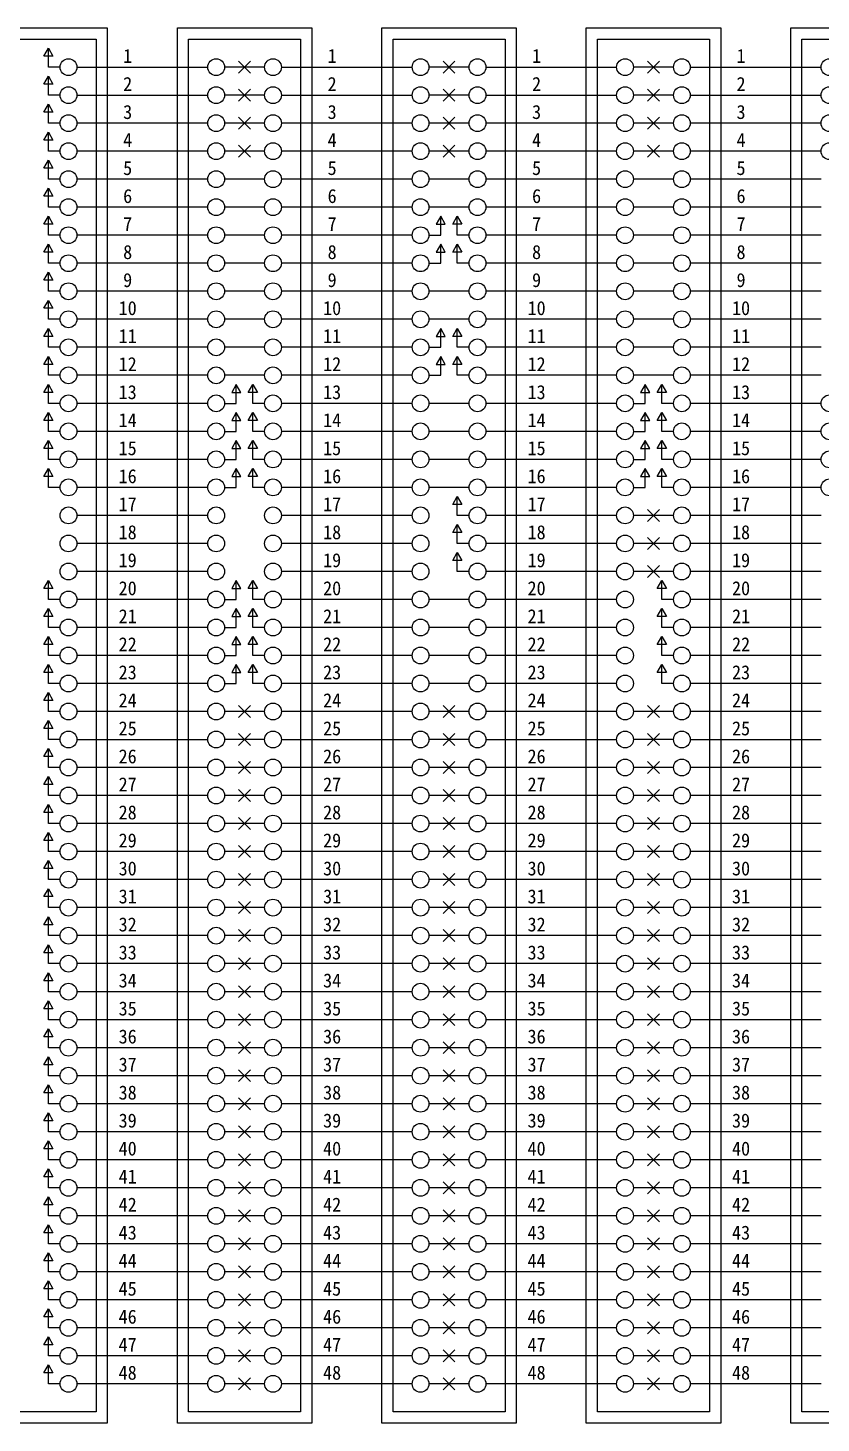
# Model space of a CAD drawing. Extents: x 10526 to 11696, y -1080 to -247.
# Drawn here: x 10733.4 to 10903.4, y -703.2 to -404.4 of the extents above; entities that cross this region are included whole.
import ezdxf
from ezdxf.enums import TextEntityAlignment as Align

# ---------------------------------------------------------------- set-up
doc = ezdxf.new("R2010")
doc.units = 0
doc.header["$LTSCALE"] = 10
doc.header["$MEASUREMENT"] = 0
for name, color, linetype in [('TN-CABL', 4, 'Continuous'), ('TN-TABL', 3, 'Continuous'), ('TN-TEXT', 3, 'Continuous')]:
    doc.layers.add(name, color=color, linetype=linetype)
doc.styles.get("Standard").update_dxf_attribs({"font": 'GulimChe.ttf'})

msp = doc.modelspace()

# ---------------------------------------------------------------- linework, layer by layer
at = {"layer": 'TN-CABL', "ltscale": 1.5}
for points in [[(10737.83, -408.79), (10738.82, -410.5), (10736.85, -410.5)], [(10737.83, -414.79), (10738.82, -416.5), (10736.85, -416.5)], [(10737.83, -420.79), (10738.82, -422.5), (10736.85, -422.5)], [(10737.83, -426.79), (10738.82, -428.5), (10736.85, -428.5)], [(10737.83, -432.79), (10738.82, -434.5), (10736.85, -434.5)], [(10737.83, -438.79), (10738.82, -440.5), (10736.85, -440.5)], [(10737.83, -444.79), (10738.82, -446.5), (10736.85, -446.5)], [(10821.88, -444.79), (10820.9, -446.5), (10822.87, -446.5)], [(10825.43, -444.79), (10826.42, -446.5), (10824.45, -446.5)], [(10737.83, -450.79), (10738.82, -452.5), (10736.85, -452.5)], [(10821.88, -450.79), (10820.9, -452.5), (10822.87, -452.5)], [(10825.43, -450.79), (10826.42, -452.5), (10824.45, -452.5)], [(10737.83, -456.79), (10738.82, -458.5), (10736.85, -458.5)], [(10737.83, -462.79), (10738.82, -464.5), (10736.85, -464.5)], [(10737.83, -468.79), (10738.82, -470.5), (10736.85, -470.5)], [(10821.88, -468.79), (10820.9, -470.5), (10822.87, -470.5)], [(10825.43, -468.79), (10826.42, -470.5), (10824.45, -470.5)], [(10737.83, -474.79), (10738.82, -476.5), (10736.85, -476.5)], [(10821.88, -474.79), (10820.9, -476.5), (10822.87, -476.5)], [(10825.43, -474.79), (10826.42, -476.5), (10824.45, -476.5)], [(10737.83, -480.79), (10738.82, -482.5), (10736.85, -482.5)], [(10778.08, -480.79), (10777.1, -482.5), (10779.07, -482.5)], [(10781.63, -480.79), (10782.62, -482.5), (10780.65, -482.5)], [(10865.68, -480.79), (10864.7, -482.5), (10866.67, -482.5)], [(10869.23, -480.79), (10870.22, -482.5), (10868.25, -482.5)], [(10737.83, -486.79), (10738.82, -488.5), (10736.85, -488.5)], [(10778.08, -486.79), (10777.1, -488.5), (10779.07, -488.5)], [(10781.63, -486.79), (10782.62, -488.5), (10780.65, -488.5)], [(10865.68, -486.79), (10864.7, -488.5), (10866.67, -488.5)], [(10869.23, -486.79), (10870.22, -488.5), (10868.25, -488.5)], [(10737.83, -492.79), (10738.82, -494.5), (10736.85, -494.5)], [(10778.08, -492.79), (10777.1, -494.5), (10779.07, -494.5)], [(10781.63, -492.79), (10782.62, -494.5), (10780.65, -494.5)], [(10865.68, -492.79), (10864.7, -494.5), (10866.67, -494.5)], [(10869.23, -492.79), (10870.22, -494.5), (10868.25, -494.5)], [(10737.83, -498.79), (10738.82, -500.5), (10736.85, -500.5)], [(10778.08, -498.79), (10777.1, -500.5), (10779.07, -500.5)], [(10781.63, -498.79), (10782.62, -500.5), (10780.65, -500.5)], [(10865.68, -498.79), (10864.7, -500.5), (10866.67, -500.5)], [(10869.23, -498.79), (10870.22, -500.5), (10868.25, -500.5)], [(10825.43, -504.79), (10826.42, -506.5), (10824.45, -506.5)], [(10825.43, -510.79), (10826.42, -512.5), (10824.45, -512.5)], [(10825.43, -516.79), (10826.42, -518.5), (10824.45, -518.5)], [(10737.83, -522.79), (10738.82, -524.5), (10736.85, -524.5)], [(10778.08, -522.79), (10777.1, -524.5), (10779.07, -524.5)], [(10781.63, -522.79), (10782.62, -524.5), (10780.65, -524.5)], [(10869.23, -522.79), (10870.22, -524.5), (10868.25, -524.5)], [(10737.83, -528.79), (10738.82, -530.5), (10736.85, -530.5)], [(10778.08, -528.79), (10777.1, -530.5), (10779.07, -530.5)], [(10781.63, -528.79), (10782.62, -530.5), (10780.65, -530.5)], [(10869.23, -528.79), (10870.22, -530.5), (10868.25, -530.5)], [(10737.83, -534.79), (10738.82, -536.5), (10736.85, -536.5)], [(10778.08, -534.79), (10777.1, -536.5), (10779.07, -536.5)], [(10781.63, -534.79), (10782.62, -536.5), (10780.65, -536.5)], [(10869.23, -534.79), (10870.22, -536.5), (10868.25, -536.5)], [(10737.83, -540.79), (10738.82, -542.5), (10736.85, -542.5)], [(10778.08, -540.79), (10777.1, -542.5), (10779.07, -542.5)], [(10781.63, -540.79), (10782.62, -542.5), (10780.65, -542.5)], [(10869.23, -540.79), (10870.22, -542.5), (10868.25, -542.5)], [(10737.83, -546.79), (10738.82, -548.5), (10736.85, -548.5)], [(10737.83, -552.79), (10738.82, -554.5), (10736.85, -554.5)], [(10737.83, -558.79), (10738.82, -560.5), (10736.85, -560.5)], [(10737.83, -564.79), (10738.82, -566.5), (10736.85, -566.5)], [(10737.83, -570.79), (10738.82, -572.5), (10736.85, -572.5)], [(10737.83, -576.79), (10738.82, -578.5), (10736.85, -578.5)], [(10737.83, -582.79), (10738.82, -584.5), (10736.85, -584.5)], [(10737.83, -588.79), (10738.82, -590.5), (10736.85, -590.5)], [(10737.83, -594.79), (10738.82, -596.5), (10736.85, -596.5)], [(10737.83, -600.79), (10738.82, -602.5), (10736.85, -602.5)], [(10737.83, -606.79), (10738.82, -608.5), (10736.85, -608.5)], [(10737.83, -612.79), (10738.82, -614.5), (10736.85, -614.5)], [(10737.83, -618.79), (10738.82, -620.5), (10736.85, -620.5)], [(10737.83, -624.79), (10738.82, -626.5), (10736.85, -626.5)], [(10737.83, -630.79), (10738.82, -632.5), (10736.85, -632.5)], [(10737.83, -636.79), (10738.82, -638.5), (10736.85, -638.5)], [(10737.83, -642.79), (10738.82, -644.5), (10736.85, -644.5)], [(10737.83, -648.79), (10738.82, -650.5), (10736.85, -650.5)], [(10737.83, -654.79), (10738.82, -656.5), (10736.85, -656.5)], [(10737.83, -660.79), (10738.82, -662.5), (10736.85, -662.5)], [(10737.83, -666.79), (10738.82, -668.5), (10736.85, -668.5)], [(10737.83, -672.79), (10738.82, -674.5), (10736.85, -674.5)], [(10737.83, -678.79), (10738.82, -680.5), (10736.85, -680.5)], [(10737.83, -684.79), (10738.82, -686.5), (10736.85, -686.5)], [(10737.83, -690.79), (10738.82, -692.5), (10736.85, -692.5)]]:
    msp.add_lwpolyline(points, close=True, dxfattribs=at)
for points in [[(10740.35, -412.85), (10737.83, -412.85), (10737.83, -408.79)], [(10778.59, -411.57), (10781.13, -414.12)], [(10781.13, -411.57), (10778.59, -414.12)], [(10822.39, -411.57), (10824.93, -414.12)], [(10824.93, -411.57), (10822.39, -414.12)], [(10866.19, -411.57), (10868.73, -414.12)], [(10868.73, -411.57), (10866.19, -414.12)], [(10740.35, -418.85), (10737.83, -418.85), (10737.83, -414.79)], [(10778.59, -417.57), (10781.13, -420.12)], [(10781.13, -417.57), (10778.59, -420.12)], [(10822.39, -417.57), (10824.93, -420.12)], [(10824.93, -417.57), (10822.39, -420.12)], [(10866.19, -417.57), (10868.73, -420.12)], [(10868.73, -417.57), (10866.19, -420.12)], [(10740.35, -424.85), (10737.83, -424.85), (10737.83, -420.79)], [(10778.59, -423.57), (10781.13, -426.12)], [(10781.13, -423.57), (10778.59, -426.12)], [(10822.39, -423.57), (10824.93, -426.12)], [(10824.93, -423.57), (10822.39, -426.12)], [(10866.19, -423.57), (10868.73, -426.12)], [(10868.73, -423.57), (10866.19, -426.12)], [(10740.35, -430.85), (10737.83, -430.85), (10737.83, -426.79)], [(10778.59, -429.57), (10781.13, -432.12)], [(10781.13, -429.57), (10778.59, -432.12)], [(10822.39, -429.57), (10824.93, -432.12)], [(10824.93, -429.57), (10822.39, -432.12)], [(10866.19, -429.57), (10868.73, -432.12)], [(10868.73, -429.57), (10866.19, -432.12)], [(10740.35, -436.85), (10737.83, -436.85), (10737.83, -432.79)], [(10740.35, -442.85), (10737.83, -442.85), (10737.83, -438.79)], [(10740.35, -448.85), (10737.83, -448.85), (10737.83, -444.79)], [(10819.36, -448.85), (10821.88, -448.85), (10821.88, -444.79)], [(10827.95, -448.85), (10825.43, -448.85), (10825.43, -444.79)], [(10740.35, -454.85), (10737.83, -454.85), (10737.83, -450.79)], [(10819.36, -454.85), (10821.88, -454.85), (10821.88, -450.79)], [(10827.95, -454.85), (10825.43, -454.85), (10825.43, -450.79)], [(10740.35, -460.85), (10737.83, -460.85), (10737.83, -456.79)], [(10740.35, -466.85), (10737.83, -466.85), (10737.83, -462.79)], [(10740.35, -472.85), (10737.83, -472.85), (10737.83, -468.79)], [(10819.36, -472.85), (10821.88, -472.85), (10821.88, -468.79)], [(10827.95, -472.85), (10825.43, -472.85), (10825.43, -468.79)], [(10740.35, -478.85), (10737.83, -478.85), (10737.83, -474.79)], [(10819.36, -478.85), (10821.88, -478.85), (10821.88, -474.79)], [(10827.95, -478.85), (10825.43, -478.85), (10825.43, -474.79)], [(10740.35, -484.85), (10737.83, -484.85), (10737.83, -480.79)], [(10775.56, -484.85), (10778.08, -484.85), (10778.08, -480.79)], [(10784.15, -484.85), (10781.63, -484.85), (10781.63, -480.79)], [(10863.16, -484.85), (10865.68, -484.85), (10865.68, -480.79)], [(10871.75, -484.85), (10869.23, -484.85), (10869.23, -480.79)], [(10740.35, -490.85), (10737.83, -490.85), (10737.83, -486.79)], [(10775.56, -490.85), (10778.08, -490.85), (10778.08, -486.79)], [(10784.15, -490.85), (10781.63, -490.85), (10781.63, -486.79)], [(10863.16, -490.85), (10865.68, -490.85), (10865.68, -486.79)], [(10871.75, -490.85), (10869.23, -490.85), (10869.23, -486.79)], [(10740.35, -496.85), (10737.83, -496.85), (10737.83, -492.79)], [(10775.56, -496.85), (10778.08, -496.85), (10778.08, -492.79)], [(10784.15, -496.85), (10781.63, -496.85), (10781.63, -492.79)], [(10863.16, -496.85), (10865.68, -496.85), (10865.68, -492.79)], [(10871.75, -496.85), (10869.23, -496.85), (10869.23, -492.79)], [(10740.35, -502.85), (10737.83, -502.85), (10737.83, -498.79)], [(10775.56, -502.85), (10778.08, -502.85), (10778.08, -498.79)], [(10784.15, -502.85), (10781.63, -502.85), (10781.63, -498.79)], [(10863.16, -502.85), (10865.68, -502.85), (10865.68, -498.79)], [(10871.75, -502.85), (10869.23, -502.85), (10869.23, -498.79)], [(10827.95, -508.85), (10825.43, -508.85), (10825.43, -504.79)], [(10866.19, -507.57), (10868.73, -510.12)], [(10868.73, -507.57), (10866.19, -510.12)], [(10827.95, -514.85), (10825.43, -514.85), (10825.43, -510.79)], [(10866.19, -513.57), (10868.73, -516.12)], [(10868.73, -513.57), (10866.19, -516.12)], [(10827.95, -520.85), (10825.43, -520.85), (10825.43, -516.79)], [(10866.19, -519.57), (10868.73, -522.12)], [(10868.73, -519.57), (10866.19, -522.12)], [(10740.35, -526.85), (10737.83, -526.85), (10737.83, -522.79)], [(10775.56, -526.85), (10778.08, -526.85), (10778.08, -522.79)], [(10784.15, -526.85), (10781.63, -526.85), (10781.63, -522.79)], [(10871.75, -526.85), (10869.23, -526.85), (10869.23, -522.79)], [(10740.35, -532.85), (10737.83, -532.85), (10737.83, -528.79)], [(10775.56, -532.85), (10778.08, -532.85), (10778.08, -528.79)], [(10784.15, -532.85), (10781.63, -532.85), (10781.63, -528.79)], [(10871.75, -532.85), (10869.23, -532.85), (10869.23, -528.79)], [(10740.35, -538.85), (10737.83, -538.85), (10737.83, -534.79)], [(10775.56, -538.85), (10778.08, -538.85), (10778.08, -534.79)], [(10784.15, -538.85), (10781.63, -538.85), (10781.63, -534.79)], [(10871.75, -538.85), (10869.23, -538.85), (10869.23, -534.79)], [(10740.35, -544.85), (10737.83, -544.85), (10737.83, -540.79)], [(10775.56, -544.85), (10778.08, -544.85), (10778.08, -540.79)], [(10784.15, -544.85), (10781.63, -544.85), (10781.63, -540.79)], [(10871.75, -544.85), (10869.23, -544.85), (10869.23, -540.79)], [(10740.35, -550.85), (10737.83, -550.85), (10737.83, -546.79)], [(10778.59, -549.57), (10781.13, -552.12)], [(10781.13, -549.57), (10778.59, -552.12)], [(10822.39, -549.57), (10824.93, -552.12)], [(10824.93, -549.57), (10822.39, -552.12)], [(10866.19, -549.57), (10868.73, -552.12)], [(10868.73, -549.57), (10866.19, -552.12)], [(10740.35, -556.85), (10737.83, -556.85), (10737.83, -552.79)], [(10778.59, -555.57), (10781.13, -558.12)], [(10781.13, -555.57), (10778.59, -558.12)], [(10822.39, -555.57), (10824.93, -558.12)], [(10824.93, -555.57), (10822.39, -558.12)], [(10866.19, -555.57), (10868.73, -558.12)], [(10868.73, -555.57), (10866.19, -558.12)], [(10740.35, -562.85), (10737.83, -562.85), (10737.83, -558.79)], [(10778.59, -561.57), (10781.13, -564.12)], [(10781.13, -561.57), (10778.59, -564.12)], [(10822.39, -561.57), (10824.93, -564.12)], [(10824.93, -561.57), (10822.39, -564.12)], [(10866.19, -561.57), (10868.73, -564.12)], [(10868.73, -561.57), (10866.19, -564.12)], [(10740.35, -568.85), (10737.83, -568.85), (10737.83, -564.79)], [(10778.59, -567.57), (10781.13, -570.12)], [(10781.13, -567.57), (10778.59, -570.12)], [(10822.39, -567.57), (10824.93, -570.12)], [(10824.93, -567.57), (10822.39, -570.12)], [(10866.19, -567.57), (10868.73, -570.12)], [(10868.73, -567.57), (10866.19, -570.12)], [(10740.35, -574.85), (10737.83, -574.85), (10737.83, -570.79)], [(10778.59, -573.57), (10781.13, -576.12)], [(10781.13, -573.57), (10778.59, -576.12)], [(10822.39, -573.57), (10824.93, -576.12)], [(10824.93, -573.57), (10822.39, -576.12)], [(10866.19, -573.57), (10868.73, -576.12)], [(10868.73, -573.57), (10866.19, -576.12)], [(10740.35, -580.85), (10737.83, -580.85), (10737.83, -576.79)], [(10778.59, -579.57), (10781.13, -582.12)], [(10781.13, -579.57), (10778.59, -582.12)], [(10822.39, -579.57), (10824.93, -582.12)], [(10824.93, -579.57), (10822.39, -582.12)], [(10866.19, -579.57), (10868.73, -582.12)], [(10868.73, -579.57), (10866.19, -582.12)], [(10740.35, -586.85), (10737.83, -586.85), (10737.83, -582.79)], [(10778.59, -585.57), (10781.13, -588.12)], [(10781.13, -585.57), (10778.59, -588.12)], [(10822.39, -585.57), (10824.93, -588.12)], [(10824.93, -585.57), (10822.39, -588.12)], [(10866.19, -585.57), (10868.73, -588.12)], [(10868.73, -585.57), (10866.19, -588.12)], [(10740.35, -592.85), (10737.83, -592.85), (10737.83, -588.79)], [(10778.59, -591.57), (10781.13, -594.12)], [(10781.13, -591.57), (10778.59, -594.12)], [(10822.39, -591.57), (10824.93, -594.12)], [(10824.93, -591.57), (10822.39, -594.12)], [(10866.19, -591.57), (10868.73, -594.12)], [(10868.73, -591.57), (10866.19, -594.12)], [(10740.35, -598.85), (10737.83, -598.85), (10737.83, -594.79)], [(10778.59, -597.57), (10781.13, -600.12)], [(10781.13, -597.57), (10778.59, -600.12)], [(10822.39, -597.57), (10824.93, -600.12)], [(10824.93, -597.57), (10822.39, -600.12)], [(10866.19, -597.57), (10868.73, -600.12)], [(10868.73, -597.57), (10866.19, -600.12)], [(10740.35, -604.85), (10737.83, -604.85), (10737.83, -600.79)], [(10778.59, -603.57), (10781.13, -606.12)], [(10781.13, -603.57), (10778.59, -606.12)], [(10822.39, -603.57), (10824.93, -606.12)], [(10824.93, -603.57), (10822.39, -606.12)], [(10866.19, -603.57), (10868.73, -606.12)], [(10868.73, -603.57), (10866.19, -606.12)], [(10740.35, -610.85), (10737.83, -610.85), (10737.83, -606.79)], [(10778.59, -609.57), (10781.13, -612.12)], [(10781.13, -609.57), (10778.59, -612.12)], [(10822.39, -609.57), (10824.93, -612.12)], [(10824.93, -609.57), (10822.39, -612.12)], [(10866.19, -609.57), (10868.73, -612.12)], [(10868.73, -609.57), (10866.19, -612.12)], [(10740.35, -616.85), (10737.83, -616.85), (10737.83, -612.79)], [(10778.59, -615.57), (10781.13, -618.12)], [(10781.13, -615.57), (10778.59, -618.12)], [(10822.39, -615.57), (10824.93, -618.12)], [(10824.93, -615.57), (10822.39, -618.12)], [(10866.19, -615.57), (10868.73, -618.12)], [(10868.73, -615.57), (10866.19, -618.12)], [(10740.35, -622.85), (10737.83, -622.85), (10737.83, -618.79)], [(10778.59, -621.57), (10781.13, -624.12)], [(10781.13, -621.57), (10778.59, -624.12)], [(10822.39, -621.57), (10824.93, -624.12)], [(10824.93, -621.57), (10822.39, -624.12)], [(10866.19, -621.57), (10868.73, -624.12)], [(10868.73, -621.57), (10866.19, -624.12)], [(10740.35, -628.85), (10737.83, -628.85), (10737.83, -624.79)], [(10778.59, -627.57), (10781.13, -630.12)], [(10781.13, -627.57), (10778.59, -630.12)], [(10822.39, -627.57), (10824.93, -630.12)], [(10824.93, -627.57), (10822.39, -630.12)], [(10866.19, -627.57), (10868.73, -630.12)], [(10868.73, -627.57), (10866.19, -630.12)], [(10740.35, -634.85), (10737.83, -634.85), (10737.83, -630.79)], [(10778.59, -633.57), (10781.13, -636.12)], [(10781.13, -633.57), (10778.59, -636.12)], [(10822.39, -633.57), (10824.93, -636.12)], [(10824.93, -633.57), (10822.39, -636.12)], [(10866.19, -633.57), (10868.73, -636.12)], [(10868.73, -633.57), (10866.19, -636.12)], [(10740.35, -640.85), (10737.83, -640.85), (10737.83, -636.79)], [(10778.59, -639.57), (10781.13, -642.12)], [(10781.13, -639.57), (10778.59, -642.12)], [(10822.39, -639.57), (10824.93, -642.12)], [(10824.93, -639.57), (10822.39, -642.12)], [(10866.19, -639.57), (10868.73, -642.12)], [(10868.73, -639.57), (10866.19, -642.12)], [(10740.35, -646.85), (10737.83, -646.85), (10737.83, -642.79)], [(10778.59, -645.57), (10781.13, -648.12)], [(10781.13, -645.57), (10778.59, -648.12)], [(10822.39, -645.57), (10824.93, -648.12)], [(10824.93, -645.57), (10822.39, -648.12)], [(10866.19, -645.57), (10868.73, -648.12)], [(10868.73, -645.57), (10866.19, -648.12)], [(10740.35, -652.85), (10737.83, -652.85), (10737.83, -648.79)], [(10778.59, -651.57), (10781.13, -654.12)], [(10781.13, -651.57), (10778.59, -654.12)], [(10822.39, -651.57), (10824.93, -654.12)], [(10824.93, -651.57), (10822.39, -654.12)], [(10866.19, -651.57), (10868.73, -654.12)], [(10868.73, -651.57), (10866.19, -654.12)], [(10740.35, -658.85), (10737.83, -658.85), (10737.83, -654.79)], [(10778.59, -657.57), (10781.13, -660.12)], [(10781.13, -657.57), (10778.59, -660.12)], [(10822.39, -657.57), (10824.93, -660.12)], [(10824.93, -657.57), (10822.39, -660.12)], [(10866.19, -657.57), (10868.73, -660.12)], [(10868.73, -657.57), (10866.19, -660.12)], [(10740.35, -664.85), (10737.83, -664.85), (10737.83, -660.79)], [(10778.59, -663.57), (10781.13, -666.12)], [(10781.13, -663.57), (10778.59, -666.12)], [(10822.39, -663.57), (10824.93, -666.12)], [(10824.93, -663.57), (10822.39, -666.12)], [(10866.19, -663.57), (10868.73, -666.12)], [(10868.73, -663.57), (10866.19, -666.12)], [(10740.35, -670.85), (10737.83, -670.85), (10737.83, -666.79)], [(10778.59, -669.57), (10781.13, -672.12)], [(10781.13, -669.57), (10778.59, -672.12)], [(10822.39, -669.57), (10824.93, -672.12)], [(10824.93, -669.57), (10822.39, -672.12)], [(10866.19, -669.57), (10868.73, -672.12)], [(10868.73, -669.57), (10866.19, -672.12)], [(10740.35, -676.85), (10737.83, -676.85), (10737.83, -672.79)], [(10778.59, -675.57), (10781.13, -678.12)], [(10781.13, -675.57), (10778.59, -678.12)], [(10822.39, -675.57), (10824.93, -678.12)], [(10824.93, -675.57), (10822.39, -678.12)], [(10866.19, -675.57), (10868.73, -678.12)], [(10868.73, -675.57), (10866.19, -678.12)], [(10740.35, -682.85), (10737.83, -682.85), (10737.83, -678.79)], [(10778.59, -681.57), (10781.13, -684.12)], [(10781.13, -681.57), (10778.59, -684.12)], [(10822.39, -681.57), (10824.93, -684.12)], [(10824.93, -681.57), (10822.39, -684.12)], [(10866.19, -681.57), (10868.73, -684.12)], [(10868.73, -681.57), (10866.19, -684.12)], [(10740.35, -688.85), (10737.83, -688.85), (10737.83, -684.79)], [(10778.59, -687.57), (10781.13, -690.12)], [(10781.13, -687.57), (10778.59, -690.12)], [(10822.39, -687.57), (10824.93, -690.12)], [(10824.93, -687.57), (10822.39, -690.12)], [(10866.19, -687.57), (10868.73, -690.12)], [(10868.73, -687.57), (10866.19, -690.12)], [(10740.35, -694.85), (10737.83, -694.85), (10737.83, -690.79)], [(10778.59, -693.57), (10781.13, -696.12)], [(10781.13, -693.57), (10778.59, -696.12)], [(10822.39, -693.57), (10824.93, -696.12)], [(10824.93, -693.57), (10822.39, -696.12)], [(10866.19, -693.57), (10868.73, -696.12)], [(10868.73, -693.57), (10866.19, -696.12)]]:
    msp.add_lwpolyline(points, dxfattribs=at)
at = {"layer": 'TN-CABL', "flags": 128}
for points in [[(10743.95, -412.85), (10771.97, -412.85)], [(10784.15, -412.85), (10775.56, -412.85)], [(10787.75, -412.85), (10815.77, -412.85)], [(10827.95, -412.85), (10819.36, -412.85)], [(10831.55, -412.85), (10859.57, -412.85)], [(10871.75, -412.85), (10863.16, -412.85)], [(10875.35, -412.85), (10903.37, -412.85)], [(10743.95, -418.85), (10771.97, -418.85)], [(10784.15, -418.85), (10775.56, -418.85)], [(10787.75, -418.85), (10815.77, -418.85)], [(10827.95, -418.85), (10819.36, -418.85)], [(10831.55, -418.85), (10859.57, -418.85)], [(10871.75, -418.85), (10863.16, -418.85)], [(10875.35, -418.85), (10903.37, -418.85)], [(10771.97, -424.85), (10743.95, -424.85)], [(10784.15, -424.85), (10775.56, -424.85)], [(10815.77, -424.85), (10787.75, -424.85)], [(10827.95, -424.85), (10819.36, -424.85)], [(10859.57, -424.85), (10831.55, -424.85)], [(10871.75, -424.85), (10863.16, -424.85)], [(10903.37, -424.85), (10875.35, -424.85)], [(10771.97, -430.85), (10743.95, -430.85)], [(10784.15, -430.85), (10775.56, -430.85)], [(10815.77, -430.85), (10787.75, -430.85)], [(10827.95, -430.85), (10819.36, -430.85)], [(10859.57, -430.85), (10831.55, -430.85)], [(10871.75, -430.85), (10863.16, -430.85)], [(10903.37, -430.85), (10875.35, -430.85)], [(10771.97, -436.85), (10743.95, -436.85)], [(10784.15, -436.85), (10775.56, -436.85)], [(10815.77, -436.85), (10787.75, -436.85)], [(10827.95, -436.85), (10819.36, -436.85)], [(10859.57, -436.85), (10831.55, -436.85)], [(10871.75, -436.85), (10863.16, -436.85)], [(10903.37, -436.85), (10875.35, -436.85)], [(10771.97, -442.85), (10743.95, -442.85)], [(10784.15, -442.85), (10775.56, -442.85)], [(10815.77, -442.85), (10787.75, -442.85)], [(10827.95, -442.85), (10819.36, -442.85)], [(10859.57, -442.85), (10831.55, -442.85)], [(10871.75, -442.85), (10863.16, -442.85)], [(10903.37, -442.85), (10875.35, -442.85)], [(10771.97, -448.85), (10743.95, -448.85)], [(10784.15, -448.85), (10775.56, -448.85)], [(10815.77, -448.85), (10787.75, -448.85)], [(10859.57, -448.85), (10831.55, -448.85)], [(10871.75, -448.85), (10863.16, -448.85)], [(10903.37, -448.85), (10875.35, -448.85)], [(10771.97, -454.85), (10743.95, -454.85)], [(10784.15, -454.85), (10775.56, -454.85)], [(10815.77, -454.85), (10787.75, -454.85)], [(10859.57, -454.85), (10831.55, -454.85)], [(10871.75, -454.85), (10863.16, -454.85)], [(10903.37, -454.85), (10875.35, -454.85)], [(10771.97, -460.85), (10743.95, -460.85)], [(10784.15, -460.85), (10775.56, -460.85)], [(10815.77, -460.85), (10787.75, -460.85)], [(10827.95, -460.85), (10819.36, -460.85)], [(10859.57, -460.85), (10831.55, -460.85)], [(10871.75, -460.85), (10863.16, -460.85)], [(10903.37, -460.85), (10875.35, -460.85)], [(10771.97, -466.85), (10743.95, -466.85)], [(10784.15, -466.85), (10775.56, -466.85)], [(10815.77, -466.85), (10787.75, -466.85)], [(10827.95, -466.85), (10819.36, -466.85)], [(10859.57, -466.85), (10831.55, -466.85)], [(10871.75, -466.85), (10863.16, -466.85)], [(10903.37, -466.85), (10875.35, -466.85)], [(10771.97, -472.85), (10743.95, -472.85)], [(10784.15, -472.85), (10775.56, -472.85)], [(10815.77, -472.85), (10787.75, -472.85)], [(10859.57, -472.85), (10831.55, -472.85)], [(10871.75, -472.85), (10863.16, -472.85)], [(10903.37, -472.85), (10875.35, -472.85)], [(10771.97, -478.85), (10743.95, -478.85)], [(10784.15, -478.85), (10775.56, -478.85)], [(10815.77, -478.85), (10787.75, -478.85)], [(10859.57, -478.85), (10831.55, -478.85)], [(10871.75, -478.85), (10863.16, -478.85)], [(10903.37, -478.85), (10875.35, -478.85)], [(10771.97, -484.85), (10743.95, -484.85)], [(10815.77, -484.85), (10787.75, -484.85)], [(10827.95, -484.85), (10819.36, -484.85)], [(10859.57, -484.85), (10831.55, -484.85)], [(10903.37, -484.85), (10875.35, -484.85)], [(10771.97, -490.85), (10743.95, -490.85)], [(10815.77, -490.85), (10787.75, -490.85)], [(10827.95, -490.85), (10819.36, -490.85)], [(10859.57, -490.85), (10831.55, -490.85)], [(10903.37, -490.85), (10875.35, -490.85)], [(10771.97, -496.85), (10743.95, -496.85)], [(10815.77, -496.85), (10787.75, -496.85)], [(10827.95, -496.85), (10819.36, -496.85)], [(10859.57, -496.85), (10831.55, -496.85)], [(10903.37, -496.85), (10875.35, -496.85)], [(10771.97, -502.85), (10743.95, -502.85)], [(10815.77, -502.85), (10787.75, -502.85)], [(10827.95, -502.85), (10819.36, -502.85)], [(10859.57, -502.85), (10831.55, -502.85)], [(10903.37, -502.85), (10875.35, -502.85)], [(10771.97, -508.85), (10743.95, -508.85)], [(10815.77, -508.85), (10787.75, -508.85)], [(10859.57, -508.85), (10831.55, -508.85)], [(10871.75, -508.85), (10863.16, -508.85)], [(10903.37, -508.85), (10875.35, -508.85)], [(10771.97, -514.85), (10743.95, -514.85)], [(10815.77, -514.85), (10787.75, -514.85)], [(10859.57, -514.85), (10831.55, -514.85)], [(10871.75, -514.85), (10863.16, -514.85)], [(10903.37, -514.85), (10875.35, -514.85)], [(10771.97, -520.85), (10743.95, -520.85)], [(10815.77, -520.85), (10787.75, -520.85)], [(10859.57, -520.85), (10831.55, -520.85)], [(10871.75, -520.85), (10863.16, -520.85)], [(10903.37, -520.85), (10875.35, -520.85)], [(10771.97, -526.85), (10743.95, -526.85)], [(10815.77, -526.85), (10787.75, -526.85)], [(10827.95, -526.85), (10819.36, -526.85)], [(10859.57, -526.85), (10831.55, -526.85)], [(10903.37, -526.85), (10875.35, -526.85)], [(10771.97, -532.85), (10743.95, -532.85)], [(10815.77, -532.85), (10787.75, -532.85)], [(10827.95, -532.85), (10819.36, -532.85)], [(10859.57, -532.85), (10831.55, -532.85)], [(10903.37, -532.85), (10875.35, -532.85)], [(10771.97, -538.85), (10743.95, -538.85)], [(10815.77, -538.85), (10787.75, -538.85)], [(10827.95, -538.85), (10819.36, -538.85)], [(10859.57, -538.85), (10831.55, -538.85)], [(10903.37, -538.85), (10875.35, -538.85)], [(10771.97, -544.85), (10743.95, -544.85)], [(10815.77, -544.85), (10787.75, -544.85)], [(10827.95, -544.85), (10819.36, -544.85)], [(10859.57, -544.85), (10831.55, -544.85)], [(10903.37, -544.85), (10875.35, -544.85)], [(10771.97, -550.85), (10743.95, -550.85)], [(10784.15, -550.85), (10775.56, -550.85)], [(10815.77, -550.85), (10787.75, -550.85)], [(10827.95, -550.85), (10819.36, -550.85)], [(10859.57, -550.85), (10831.55, -550.85)], [(10871.75, -550.85), (10863.16, -550.85)], [(10903.37, -550.85), (10875.35, -550.85)], [(10743.95, -556.85), (10771.97, -556.85)], [(10784.15, -556.85), (10775.56, -556.85)], [(10787.75, -556.85), (10815.77, -556.85)], [(10827.95, -556.85), (10819.36, -556.85)], [(10831.55, -556.85), (10859.57, -556.85)], [(10871.75, -556.85), (10863.16, -556.85)], [(10875.35, -556.85), (10903.37, -556.85)], [(10771.97, -562.85), (10743.95, -562.85)], [(10784.15, -562.85), (10775.56, -562.85)], [(10815.77, -562.85), (10787.75, -562.85)], [(10827.95, -562.85), (10819.36, -562.85)], [(10859.57, -562.85), (10831.55, -562.85)], [(10871.75, -562.85), (10863.16, -562.85)], [(10903.37, -562.85), (10875.35, -562.85)], [(10771.97, -568.85), (10743.95, -568.85)], [(10784.15, -568.85), (10775.56, -568.85)], [(10815.77, -568.85), (10787.75, -568.85)], [(10827.95, -568.85), (10819.36, -568.85)], [(10859.57, -568.85), (10831.55, -568.85)], [(10871.75, -568.85), (10863.16, -568.85)], [(10903.37, -568.85), (10875.35, -568.85)], [(10771.97, -574.85), (10743.95, -574.85)], [(10784.15, -574.85), (10775.56, -574.85)], [(10815.77, -574.85), (10787.75, -574.85)], [(10827.95, -574.85), (10819.36, -574.85)], [(10859.57, -574.85), (10831.55, -574.85)], [(10871.75, -574.85), (10863.16, -574.85)], [(10903.37, -574.85), (10875.35, -574.85)], [(10771.97, -580.85), (10743.95, -580.85)], [(10784.15, -580.85), (10775.56, -580.85)], [(10815.77, -580.85), (10787.75, -580.85)], [(10827.95, -580.85), (10819.36, -580.85)], [(10859.57, -580.85), (10831.55, -580.85)], [(10871.75, -580.85), (10863.16, -580.85)], [(10903.37, -580.85), (10875.35, -580.85)], [(10771.97, -586.85), (10743.95, -586.85)], [(10784.15, -586.85), (10775.56, -586.85)], [(10815.77, -586.85), (10787.75, -586.85)], [(10827.95, -586.85), (10819.36, -586.85)], [(10859.57, -586.85), (10831.55, -586.85)], [(10871.75, -586.85), (10863.16, -586.85)], [(10903.37, -586.85), (10875.35, -586.85)], [(10771.97, -592.85), (10743.95, -592.85)], [(10784.15, -592.85), (10775.56, -592.85)], [(10815.77, -592.85), (10787.75, -592.85)], [(10827.95, -592.85), (10819.36, -592.85)], [(10859.57, -592.85), (10831.55, -592.85)], [(10871.75, -592.85), (10863.16, -592.85)], [(10903.37, -592.85), (10875.35, -592.85)], [(10771.97, -598.85), (10743.95, -598.85)], [(10784.15, -598.85), (10775.56, -598.85)], [(10815.77, -598.85), (10787.75, -598.85)], [(10827.95, -598.85), (10819.36, -598.85)], [(10859.57, -598.85), (10831.55, -598.85)], [(10871.75, -598.85), (10863.16, -598.85)], [(10903.37, -598.85), (10875.35, -598.85)], [(10771.97, -604.85), (10743.95, -604.85)], [(10784.15, -604.85), (10775.56, -604.85)], [(10815.77, -604.85), (10787.75, -604.85)], [(10827.95, -604.85), (10819.36, -604.85)], [(10859.57, -604.85), (10831.55, -604.85)], [(10871.75, -604.85), (10863.16, -604.85)], [(10903.37, -604.85), (10875.35, -604.85)], [(10771.97, -610.85), (10743.95, -610.85)], [(10784.15, -610.85), (10775.56, -610.85)], [(10815.77, -610.85), (10787.75, -610.85)], [(10827.95, -610.85), (10819.36, -610.85)], [(10859.57, -610.85), (10831.55, -610.85)], [(10871.75, -610.85), (10863.16, -610.85)], [(10903.37, -610.85), (10875.35, -610.85)], [(10771.97, -616.85), (10743.95, -616.85)], [(10784.15, -616.85), (10775.56, -616.85)], [(10815.77, -616.85), (10787.75, -616.85)], [(10827.95, -616.85), (10819.36, -616.85)], [(10859.57, -616.85), (10831.55, -616.85)], [(10871.75, -616.85), (10863.16, -616.85)], [(10903.37, -616.85), (10875.35, -616.85)], [(10771.97, -622.85), (10743.95, -622.85)], [(10784.15, -622.85), (10775.56, -622.85)], [(10815.77, -622.85), (10787.75, -622.85)], [(10827.95, -622.85), (10819.36, -622.85)], [(10859.57, -622.85), (10831.55, -622.85)], [(10871.75, -622.85), (10863.16, -622.85)], [(10903.37, -622.85), (10875.35, -622.85)], [(10771.97, -628.85), (10743.95, -628.85)], [(10784.15, -628.85), (10775.56, -628.85)], [(10815.77, -628.85), (10787.75, -628.85)], [(10827.95, -628.85), (10819.36, -628.85)], [(10859.57, -628.85), (10831.55, -628.85)], [(10871.75, -628.85), (10863.16, -628.85)], [(10903.37, -628.85), (10875.35, -628.85)], [(10771.97, -634.85), (10743.95, -634.85)], [(10784.15, -634.85), (10775.56, -634.85)], [(10815.77, -634.85), (10787.75, -634.85)], [(10827.95, -634.85), (10819.36, -634.85)], [(10859.57, -634.85), (10831.55, -634.85)], [(10871.75, -634.85), (10863.16, -634.85)], [(10903.37, -634.85), (10875.35, -634.85)], [(10771.97, -640.85), (10743.95, -640.85)], [(10784.15, -640.85), (10775.56, -640.85)], [(10815.77, -640.85), (10787.75, -640.85)], [(10827.95, -640.85), (10819.36, -640.85)], [(10859.57, -640.85), (10831.55, -640.85)], [(10871.75, -640.85), (10863.16, -640.85)], [(10903.37, -640.85), (10875.35, -640.85)], [(10771.97, -646.85), (10743.95, -646.85)], [(10784.15, -646.85), (10775.56, -646.85)], [(10815.77, -646.85), (10787.75, -646.85)], [(10827.95, -646.85), (10819.36, -646.85)], [(10859.57, -646.85), (10831.55, -646.85)], [(10871.75, -646.85), (10863.16, -646.85)], [(10903.37, -646.85), (10875.35, -646.85)], [(10771.97, -652.85), (10743.95, -652.85)], [(10784.15, -652.85), (10775.56, -652.85)], [(10815.77, -652.85), (10787.75, -652.85)], [(10827.95, -652.85), (10819.36, -652.85)], [(10859.57, -652.85), (10831.55, -652.85)], [(10871.75, -652.85), (10863.16, -652.85)], [(10903.37, -652.85), (10875.35, -652.85)], [(10771.97, -658.85), (10743.95, -658.85)], [(10784.15, -658.85), (10775.56, -658.85)], [(10815.77, -658.85), (10787.75, -658.85)], [(10827.95, -658.85), (10819.36, -658.85)], [(10859.57, -658.85), (10831.55, -658.85)], [(10871.75, -658.85), (10863.16, -658.85)], [(10903.37, -658.85), (10875.35, -658.85)], [(10771.97, -664.85), (10743.95, -664.85)], [(10784.15, -664.85), (10775.56, -664.85)], [(10815.77, -664.85), (10787.75, -664.85)], [(10827.95, -664.85), (10819.36, -664.85)], [(10859.57, -664.85), (10831.55, -664.85)], [(10871.75, -664.85), (10863.16, -664.85)], [(10903.37, -664.85), (10875.35, -664.85)], [(10771.97, -670.85), (10743.95, -670.85)], [(10784.15, -670.85), (10775.56, -670.85)], [(10815.77, -670.85), (10787.75, -670.85)], [(10827.95, -670.85), (10819.36, -670.85)], [(10859.57, -670.85), (10831.55, -670.85)], [(10871.75, -670.85), (10863.16, -670.85)], [(10903.37, -670.85), (10875.35, -670.85)], [(10771.97, -676.85), (10743.95, -676.85)], [(10784.15, -676.85), (10775.56, -676.85)], [(10815.77, -676.85), (10787.75, -676.85)], [(10827.95, -676.85), (10819.36, -676.85)], [(10859.57, -676.85), (10831.55, -676.85)], [(10871.75, -676.85), (10863.16, -676.85)], [(10903.37, -676.85), (10875.35, -676.85)], [(10771.97, -682.85), (10743.95, -682.85)], [(10784.15, -682.85), (10775.56, -682.85)], [(10815.77, -682.85), (10787.75, -682.85)], [(10827.95, -682.85), (10819.36, -682.85)], [(10859.57, -682.85), (10831.55, -682.85)], [(10871.75, -682.85), (10863.16, -682.85)], [(10903.37, -682.85), (10875.35, -682.85)], [(10771.97, -688.85), (10743.95, -688.85)], [(10784.15, -688.85), (10775.56, -688.85)], [(10815.77, -688.85), (10787.75, -688.85)], [(10827.95, -688.85), (10819.36, -688.85)], [(10859.57, -688.85), (10831.55, -688.85)], [(10871.75, -688.85), (10863.16, -688.85)], [(10903.37, -688.85), (10875.35, -688.85)], [(10771.97, -694.85), (10743.95, -694.85)], [(10784.15, -694.85), (10775.56, -694.85)], [(10815.77, -694.85), (10787.75, -694.85)], [(10827.95, -694.85), (10819.36, -694.85)], [(10859.57, -694.85), (10831.55, -694.85)], [(10871.75, -694.85), (10863.16, -694.85)], [(10903.37, -694.85), (10875.35, -694.85)]]:
    msp.add_lwpolyline(points, dxfattribs=at)
at = {"layer": 'TN-TABL'}
for points in [[(10721.66, -404.45), (10750.46, -404.45), (10750.46, -703.25), (10721.66, -703.25)], [(10765.46, -404.45), (10794.26, -404.45), (10794.26, -703.25), (10765.46, -703.25)], [(10809.26, -404.45), (10838.06, -404.45), (10838.06, -703.25), (10809.26, -703.25)], [(10853.06, -404.45), (10881.86, -404.45), (10881.86, -703.25), (10853.06, -703.25)], [(10896.86, -404.45), (10925.66, -404.45), (10925.66, -703.25), (10896.86, -703.25)], [(10724.06, -406.85), (10748.06, -406.85), (10748.06, -700.85), (10724.06, -700.85)], [(10767.86, -406.85), (10791.86, -406.85), (10791.86, -700.85), (10767.86, -700.85)], [(10811.66, -406.85), (10835.66, -406.85), (10835.66, -700.85), (10811.66, -700.85)], [(10855.46, -406.85), (10879.46, -406.85), (10879.46, -700.85), (10855.46, -700.85)], [(10899.26, -406.85), (10923.26, -406.85), (10923.26, -700.85), (10899.26, -700.85)]]:
    msp.add_lwpolyline(points, close=True, dxfattribs=at)
at = {"layer": 'TN-TABL', "ltscale": 0.6}
for centre in [(10742.15, -412.85), (10773.77, -412.85), (10785.95, -412.85), (10817.57, -412.85), (10829.75, -412.85), (10861.37, -412.85), (10873.55, -412.85), (10905.17, -412.85), (10742.15, -418.85), (10773.77, -418.85), (10785.95, -418.85), (10817.57, -418.85), (10829.75, -418.85), (10861.37, -418.85), (10873.55, -418.85), (10905.17, -418.85), (10742.15, -424.85), (10773.77, -424.85), (10785.95, -424.85), (10817.57, -424.85), (10829.75, -424.85), (10861.37, -424.85), (10873.55, -424.85), (10905.17, -424.85), (10742.15, -430.85), (10773.77, -430.85), (10785.95, -430.85), (10817.57, -430.85), (10829.75, -430.85), (10861.37, -430.85), (10873.55, -430.85), (10905.17, -430.85), (10742.15, -436.85), (10773.77, -436.85), (10785.95, -436.85), (10817.57, -436.85), (10829.75, -436.85), (10861.37, -436.85), (10873.55, -436.85), (10742.15, -442.85), (10773.77, -442.85), (10785.95, -442.85), (10817.57, -442.85), (10829.75, -442.85), (10861.37, -442.85), (10873.55, -442.85), (10742.15, -448.85), (10773.77, -448.85), (10785.95, -448.85), (10817.57, -448.85), (10829.75, -448.85), (10861.37, -448.85), (10873.55, -448.85), (10742.15, -454.85), (10773.77, -454.85), (10785.95, -454.85), (10817.57, -454.85), (10829.75, -454.85), (10861.37, -454.85), (10873.55, -454.85), (10742.15, -460.85), (10773.77, -460.85), (10785.95, -460.85), (10817.57, -460.85), (10829.75, -460.85), (10861.37, -460.85), (10873.55, -460.85), (10742.15, -466.85), (10773.77, -466.85), (10785.95, -466.85), (10817.57, -466.85), (10829.75, -466.85), (10861.37, -466.85), (10873.55, -466.85), (10742.15, -472.85), (10773.77, -472.85), (10785.95, -472.85), (10817.57, -472.85), (10829.75, -472.85), (10861.37, -472.85), (10873.55, -472.85), (10742.15, -478.85), (10773.77, -478.85), (10785.95, -478.85), (10817.57, -478.85), (10829.75, -478.85), (10861.37, -478.85), (10873.55, -478.85), (10742.15, -484.85), (10773.77, -484.85), (10785.95, -484.85), (10817.57, -484.85), (10829.75, -484.85), (10861.37, -484.85), (10873.55, -484.85), (10905.17, -484.85), (10742.15, -490.85), (10773.77, -490.85), (10785.95, -490.85), (10817.57, -490.85), (10829.75, -490.85), (10861.37, -490.85), (10873.55, -490.85), (10905.17, -490.85), (10742.15, -496.85), (10773.77, -496.85), (10785.95, -496.85), (10817.57, -496.85), (10829.75, -496.85), (10861.37, -496.85), (10873.55, -496.85), (10905.17, -496.85), (10742.15, -502.85), (10773.77, -502.85), (10785.95, -502.85), (10817.57, -502.85), (10829.75, -502.85), (10861.37, -502.85), (10873.55, -502.85), (10905.17, -502.85), (10742.15, -508.85), (10773.77, -508.85), (10785.95, -508.85), (10817.57, -508.85), (10829.75, -508.85), (10861.37, -508.85), (10873.55, -508.85), (10742.15, -514.85), (10773.77, -514.85), (10785.95, -514.85), (10817.57, -514.85), (10829.75, -514.85), (10861.37, -514.85), (10873.55, -514.85), (10742.15, -520.85), (10773.77, -520.85), (10785.95, -520.85), (10817.57, -520.85), (10829.75, -520.85), (10861.37, -520.85), (10873.55, -520.85), (10742.15, -526.85), (10773.77, -526.85), (10785.95, -526.85), (10817.57, -526.85), (10829.75, -526.85), (10861.37, -526.85), (10873.55, -526.85), (10742.15, -532.85), (10773.77, -532.85), (10785.95, -532.85), (10817.57, -532.85), (10829.75, -532.85), (10861.37, -532.85), (10873.55, -532.85), (10742.15, -538.85), (10773.77, -538.85), (10785.95, -538.85), (10817.57, -538.85), (10829.75, -538.85), (10861.37, -538.85), (10873.55, -538.85), (10742.15, -544.85), (10773.77, -544.85), (10785.95, -544.85), (10817.57, -544.85), (10829.75, -544.85), (10861.37, -544.85), (10873.55, -544.85), (10742.15, -550.85), (10773.77, -550.85), (10785.95, -550.85), (10817.57, -550.85), (10829.75, -550.85), (10861.37, -550.85), (10873.55, -550.85), (10742.15, -556.85), (10773.77, -556.85), (10785.95, -556.85), (10817.57, -556.85), (10829.75, -556.85), (10861.37, -556.85), (10873.55, -556.85), (10742.15, -562.85), (10773.77, -562.85), (10785.95, -562.85), (10817.57, -562.85), (10829.75, -562.85), (10861.37, -562.85), (10873.55, -562.85), (10742.15, -568.85), (10773.77, -568.85), (10785.95, -568.85), (10817.57, -568.85), (10829.75, -568.85), (10861.37, -568.85), (10873.55, -568.85), (10742.15, -574.85), (10773.77, -574.85), (10785.95, -574.85), (10817.57, -574.85), (10829.75, -574.85), (10861.37, -574.85), (10873.55, -574.85), (10742.15, -580.85), (10773.77, -580.85), (10785.95, -580.85), (10817.57, -580.85), (10829.75, -580.85), (10861.37, -580.85), (10873.55, -580.85), (10742.15, -586.85), (10773.77, -586.85), (10785.95, -586.85), (10817.57, -586.85), (10829.75, -586.85), (10861.37, -586.85), (10873.55, -586.85), (10742.15, -592.85), (10773.77, -592.85), (10785.95, -592.85), (10817.57, -592.85), (10829.75, -592.85), (10861.37, -592.85), (10873.55, -592.85), (10742.15, -598.85), (10773.77, -598.85), (10785.95, -598.85), (10817.57, -598.85), (10829.75, -598.85), (10861.37, -598.85), (10873.55, -598.85), (10742.15, -604.85), (10773.77, -604.85), (10785.95, -604.85), (10817.57, -604.85), (10829.75, -604.85), (10861.37, -604.85), (10873.55, -604.85), (10742.15, -610.85), (10773.77, -610.85), (10785.95, -610.85), (10817.57, -610.85), (10829.75, -610.85), (10861.37, -610.85), (10873.55, -610.85), (10742.15, -616.85), (10773.77, -616.85), (10785.95, -616.85), (10817.57, -616.85), (10829.75, -616.85), (10861.37, -616.85), (10873.55, -616.85), (10742.15, -622.85), (10773.77, -622.85), (10785.95, -622.85), (10817.57, -622.85), (10829.75, -622.85), (10861.37, -622.85), (10873.55, -622.85), (10742.15, -628.85), (10773.77, -628.85), (10785.95, -628.85), (10817.57, -628.85), (10829.75, -628.85), (10861.37, -628.85), (10873.55, -628.85), (10742.15, -634.85), (10773.77, -634.85), (10785.95, -634.85), (10817.57, -634.85), (10829.75, -634.85), (10861.37, -634.85), (10873.55, -634.85), (10742.15, -640.85), (10773.77, -640.85), (10785.95, -640.85), (10817.57, -640.85), (10829.75, -640.85), (10861.37, -640.85), (10873.55, -640.85), (10742.15, -646.85), (10773.77, -646.85), (10785.95, -646.85), (10817.57, -646.85), (10829.75, -646.85), (10861.37, -646.85), (10873.55, -646.85), (10742.15, -652.85), (10773.77, -652.85), (10785.95, -652.85), (10817.57, -652.85), (10829.75, -652.85), (10861.37, -652.85), (10873.55, -652.85), (10742.15, -658.85), (10773.77, -658.85), (10785.95, -658.85), (10817.57, -658.85), (10829.75, -658.85), (10861.37, -658.85), (10873.55, -658.85), (10742.15, -664.85), (10773.77, -664.85), (10785.95, -664.85), (10817.57, -664.85), (10829.75, -664.85), (10861.37, -664.85), (10873.55, -664.85), (10742.15, -670.85), (10773.77, -670.85), (10785.95, -670.85), (10817.57, -670.85), (10829.75, -670.85), (10861.37, -670.85), (10873.55, -670.85), (10742.15, -676.85), (10773.77, -676.85), (10785.95, -676.85), (10817.57, -676.85), (10829.75, -676.85), (10861.37, -676.85), (10873.55, -676.85), (10742.15, -682.85), (10773.77, -682.85), (10785.95, -682.85), (10817.57, -682.85), (10829.75, -682.85), (10861.37, -682.85), (10873.55, -682.85), (10742.15, -688.85), (10773.77, -688.85), (10785.95, -688.85), (10817.57, -688.85), (10829.75, -688.85), (10861.37, -688.85), (10873.55, -688.85), (10742.15, -694.85), (10773.77, -694.85), (10785.95, -694.85), (10817.57, -694.85), (10829.75, -694.85), (10861.37, -694.85), (10873.55, -694.85)]:
    msp.add_circle(centre, 1.8, dxfattribs=at)

# ---------------------------------------------------------------- texts
at = {"layer": 'TN-TEXT'}
for s, p in [('1', (10754.82, -410.45)), ('1', (10798.62, -410.45)), ('1', (10842.42, -410.45)), ('1', (10886.22, -410.45)), ('2', (10754.82, -416.45)), ('2', (10798.62, -416.45)), ('2', (10842.42, -416.45)), ('2', (10886.22, -416.45)), ('3', (10754.82, -422.45)), ('3', (10798.62, -422.45)), ('3', (10842.42, -422.45)), ('3', (10886.22, -422.45)), ('4', (10754.82, -428.45)), ('4', (10798.62, -428.45)), ('4', (10842.42, -428.45)), ('4', (10886.22, -428.45)), ('5', (10754.82, -434.45)), ('5', (10798.62, -434.45)), ('5', (10842.42, -434.45)), ('5', (10886.22, -434.45)), ('6', (10754.82, -440.45)), ('6', (10798.62, -440.45)), ('6', (10842.42, -440.45)), ('6', (10886.22, -440.45)), ('7', (10754.82, -446.45)), ('7', (10798.62, -446.45)), ('7', (10842.42, -446.45)), ('7', (10886.22, -446.45)), ('8', (10754.82, -452.45)), ('8', (10798.62, -452.45)), ('8', (10842.42, -452.45)), ('8', (10886.22, -452.45)), ('9', (10754.82, -458.45)), ('9', (10798.62, -458.45)), ('9', (10842.42, -458.45)), ('9', (10886.22, -458.45)), ('10', (10754.82, -464.45)), ('10', (10798.62, -464.45)), ('10', (10842.42, -464.45)), ('10', (10886.22, -464.45)), ('11', (10754.82, -470.45)), ('11', (10798.62, -470.45)), ('11', (10842.42, -470.45)), ('11', (10886.22, -470.45)), ('12', (10754.82, -476.45)), ('12', (10798.62, -476.45)), ('12', (10842.42, -476.45)), ('12', (10886.22, -476.45)), ('13', (10754.82, -482.45)), ('13', (10798.62, -482.45)), ('13', (10842.42, -482.45)), ('13', (10886.22, -482.45)), ('14', (10754.82, -488.45)), ('14', (10798.62, -488.45)), ('14', (10842.42, -488.45)), ('14', (10886.22, -488.45)), ('15', (10754.82, -494.45)), ('15', (10798.62, -494.45)), ('15', (10842.42, -494.45)), ('15', (10886.22, -494.45)), ('16', (10754.82, -500.45)), ('16', (10798.62, -500.45)), ('16', (10842.42, -500.45)), ('16', (10886.22, -500.45)), ('17', (10754.82, -506.45)), ('17', (10798.62, -506.45)), ('17', (10842.42, -506.45)), ('17', (10886.22, -506.45)), ('18', (10754.82, -512.45)), ('18', (10798.62, -512.45)), ('18', (10842.42, -512.45)), ('18', (10886.22, -512.45)), ('19', (10754.82, -518.45)), ('19', (10798.62, -518.45)), ('19', (10842.42, -518.45)), ('19', (10886.22, -518.45)), ('20', (10754.82, -524.45)), ('20', (10798.62, -524.45)), ('20', (10842.42, -524.45)), ('20', (10886.22, -524.45)), ('21', (10754.82, -530.45)), ('21', (10798.62, -530.45)), ('21', (10842.42, -530.45)), ('21', (10886.22, -530.45)), ('22', (10754.82, -536.45)), ('22', (10798.62, -536.45)), ('22', (10842.42, -536.45)), ('22', (10886.22, -536.45)), ('23', (10754.82, -542.45)), ('23', (10798.62, -542.45)), ('23', (10842.42, -542.45)), ('23', (10886.22, -542.45)), ('24', (10754.82, -548.45)), ('24', (10798.62, -548.45)), ('24', (10842.42, -548.45)), ('24', (10886.22, -548.45)), ('25', (10754.82, -554.45)), ('25', (10798.62, -554.45)), ('25', (10842.42, -554.45)), ('25', (10886.22, -554.45)), ('26', (10754.82, -560.45)), ('26', (10798.62, -560.45)), ('26', (10842.42, -560.45)), ('26', (10886.22, -560.45)), ('27', (10754.82, -566.45)), ('27', (10798.62, -566.45)), ('27', (10842.42, -566.45)), ('27', (10886.22, -566.45)), ('28', (10754.82, -572.45)), ('28', (10798.62, -572.45)), ('28', (10842.42, -572.45)), ('28', (10886.22, -572.45)), ('29', (10754.82, -578.45)), ('29', (10798.62, -578.45)), ('29', (10842.42, -578.45)), ('29', (10886.22, -578.45)), ('30', (10754.82, -584.45)), ('30', (10798.62, -584.45)), ('30', (10842.42, -584.45)), ('30', (10886.22, -584.45)), ('31', (10754.82, -590.45)), ('31', (10798.62, -590.45)), ('31', (10842.42, -590.45)), ('31', (10886.22, -590.45)), ('32', (10754.82, -596.45)), ('32', (10798.62, -596.45)), ('32', (10842.42, -596.45)), ('32', (10886.22, -596.45)), ('33', (10754.82, -602.45)), ('33', (10798.62, -602.45)), ('33', (10842.42, -602.45)), ('33', (10886.22, -602.45)), ('34', (10754.82, -608.45)), ('34', (10798.62, -608.45)), ('34', (10842.42, -608.45)), ('34', (10886.22, -608.45)), ('35', (10754.82, -614.45)), ('35', (10798.62, -614.45)), ('35', (10842.42, -614.45)), ('35', (10886.22, -614.45)), ('36', (10754.82, -620.45)), ('36', (10798.62, -620.45)), ('36', (10842.42, -620.45)), ('36', (10886.22, -620.45)), ('37', (10754.82, -626.45)), ('37', (10798.62, -626.45)), ('37', (10842.42, -626.45)), ('37', (10886.22, -626.45)), ('38', (10754.82, -632.45)), ('38', (10798.62, -632.45)), ('38', (10842.42, -632.45)), ('38', (10886.22, -632.45)), ('39', (10754.82, -638.45)), ('39', (10798.62, -638.45)), ('39', (10842.42, -638.45)), ('39', (10886.22, -638.45)), ('40', (10754.82, -644.45)), ('40', (10798.62, -644.45)), ('40', (10842.42, -644.45)), ('40', (10886.22, -644.45)), ('41', (10754.82, -650.45)), ('41', (10798.62, -650.45)), ('41', (10842.42, -650.45)), ('41', (10886.22, -650.45)), ('42', (10754.82, -656.45)), ('42', (10798.62, -656.45)), ('42', (10842.42, -656.45)), ('42', (10886.22, -656.45)), ('43', (10754.82, -662.45)), ('43', (10798.62, -662.45)), ('43', (10842.42, -662.45)), ('43', (10886.22, -662.45)), ('44', (10754.82, -668.45)), ('44', (10798.62, -668.45)), ('44', (10842.42, -668.45)), ('44', (10886.22, -668.45)), ('45', (10754.82, -674.45)), ('45', (10798.62, -674.45)), ('45', (10842.42, -674.45)), ('45', (10886.22, -674.45)), ('46', (10754.82, -680.45)), ('46', (10798.62, -680.45)), ('46', (10842.42, -680.45)), ('46', (10886.22, -680.45)), ('47', (10754.82, -686.45)), ('47', (10798.62, -686.45)), ('47', (10842.42, -686.45)), ('47', (10886.22, -686.45)), ('48', (10754.82, -692.45)), ('48', (10798.62, -692.45)), ('48', (10842.42, -692.45)), ('48', (10886.22, -692.45))]:
    msp.add_text(s, height=3, dxfattribs=at).set_placement(p, align=Align.MIDDLE_CENTER)

doc.saveas('drawing.dxf')
